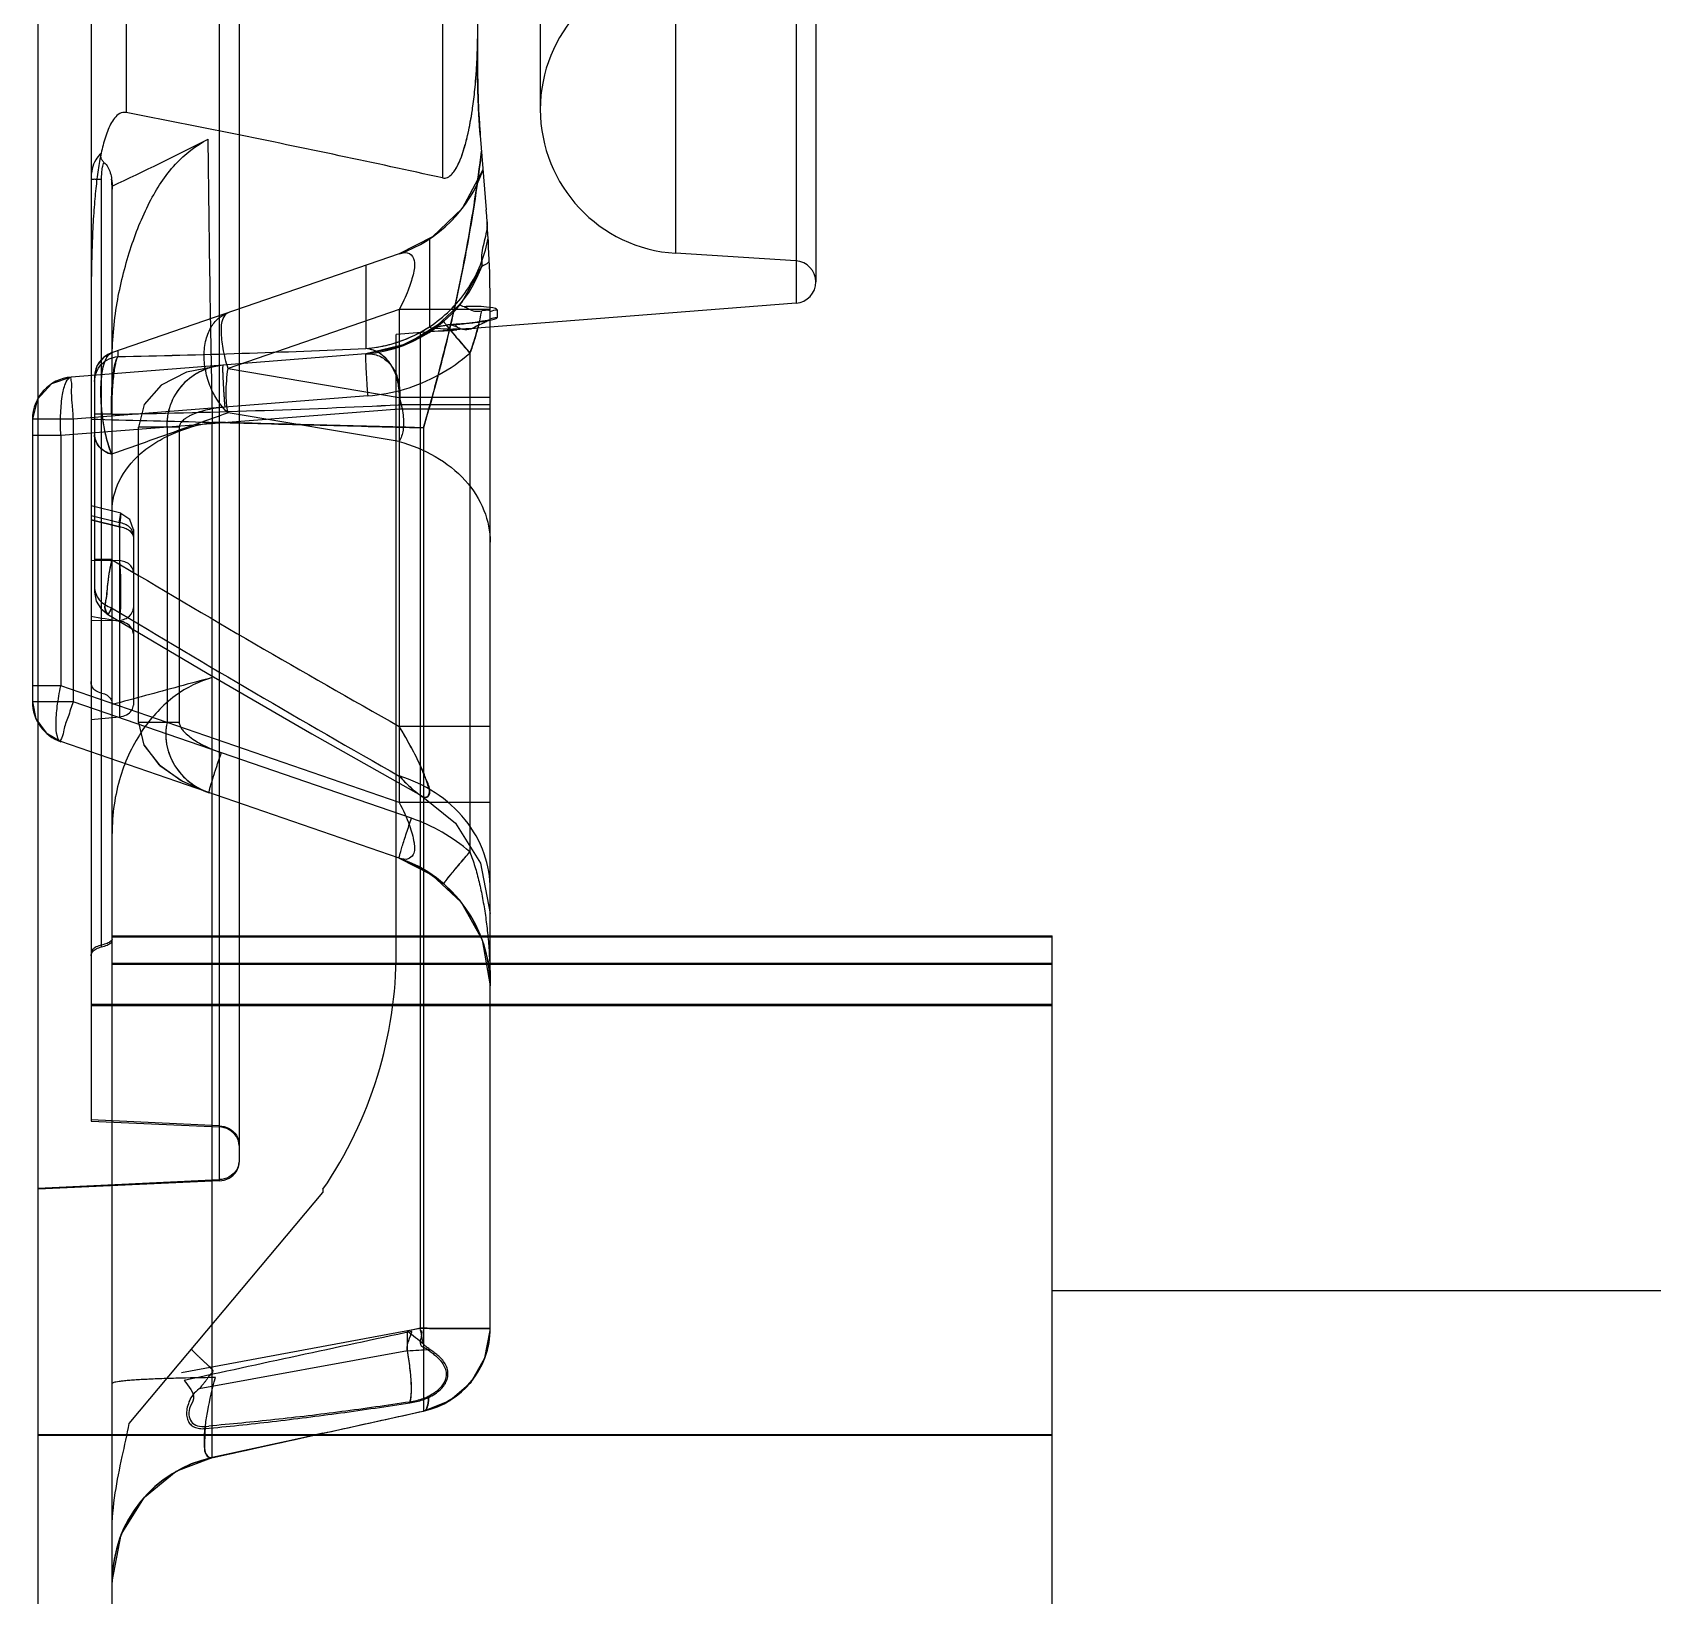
# Model space of a CAD drawing. Header units: millimetres. Extents: x 2588 to 3182, y 1243 to 1719.
# Drawn here: x 3064.47 to 3102.88, y 1404.73 to 1441.8 of the extents above; entities that cross this region are included whole.
import ezdxf

# ---------------------------------------------------------------- set-up
doc = ezdxf.new("R2010")
doc.units = ezdxf.units.MM

msp = doc.modelspace()

# ---------------------------------------------------------------- linework, layer by layer
at = {"color": 6, "linetype": 'Continuous'}
for p, q in [((3064.6, 1329.21), (3064.6, 1649.21)), ((3065.855, 1594.741), (3065.855, 1415.981)), ((3066.685, 1580.05), (3066.685, 1439.898)), ((3075.021, 1577.657), (3075.021, 1440.874)), ((3082.576, 1553.105), (3082.576, 1435.377)), ((3083.04, 1552.602), (3083.04, 1435.879)), ((3079.712, 1551.921), (3079.712, 1436.56)), ((3076.508, 1548.511), (3076.508, 1439.971)), ((3074.19, 1490.182), (3074.19, 1438.347)), ((3068.893, 1468.369), (3068.893, 1414.562)), ((3069.367, 1468.241), (3069.367, 1415.003)), ((3075.028, 1440.418), (3075.021, 1440.955)), ((3075.084, 1439.353), (3075.225, 1437.594)), ((3066.105, 1420.112), (3066.105, 1438.308)), ((3066.355, 1409.757), (3066.355, 1438.079)), ((3073.885, 1434.819), (3073.885, 1436.903)), ((3073.162, 1436.547), (3066.344, 1434.2)), ((3075.114, 1436.411), (3075.125, 1436.262)), ((3082.568, 1436.382), (3079.712, 1436.56)), ((3072.372, 1436.275), (3072.372, 1434.302)), ((3073.162, 1435.224), (3069.105, 1433.826)), ((3082.576, 1435.377), (3073.091, 1434.63)), ((3073.162, 1435.224), (3073.162, 1433.14)), ((3075.321, 1435.224), (3073.162, 1435.224)), ((3075.321, 1411.058), (3075.321, 1435.349)), ((3075.484, 1435.215), (3075.484, 1435.038)), ((3074.512, 1434.876), (3074.278, 1434.857)), ((3074.514, 1434.874), (3074.279, 1434.856)), ((3073.091, 1419.993), (3073.091, 1434.63)), ((3073.935, 1434.727), (3073.157, 1434.335)), ((3073.884, 1434.693), (3073.161, 1434.337)), ((3073.66, 1434.675), (3073.66, 1411.066)), ((3072.372, 1434.173), (3065.387, 1433.623)), ((3066.493, 1434.251), (3066.493, 1434.11)), ((3074.838, 1434.19), (3074.838, 1422.362)), ((3068.944, 1433.902), (3068.121, 1433.737)), ((3069.105, 1433.826), (3073.162, 1433.14)), ((3065.387, 1433.623), (3064.921, 1433.465)), ((3065.94, 1433.632), (3065.94, 1428.527)), ((3072.415, 1433.176), (3065.431, 1432.626)), ((3075.321, 1433.14), (3073.162, 1433.14)), ((3073.162, 1432.966), (3073.162, 1423.539)), ((3075.321, 1432.966), (3073.162, 1432.966)), ((3064.466, 1432.626), (3064.466, 1425.923)), ((3065.431, 1432.626), (3064.466, 1432.626)), ((3073.162, 1432.866), (3065.14, 1432.235)), ((3065.431, 1432.626), (3065.431, 1425.923)), ((3066.344, 1432.741), (3065.94, 1432.741)), ((3068.731, 1408), (3068.731, 1432.552)), ((3073.162, 1432.096), (3069.105, 1432.775)), ((3075.321, 1432.866), (3073.162, 1432.866)), ((3065.14, 1432.235), (3064.466, 1432.235)), ((3065.14, 1432.235), (3065.14, 1426.301)), ((3066.982, 1425.435), (3066.982, 1432.433)), ((3067.947, 1432.433), (3066.982, 1432.433)), ((3067.657, 1432.433), (3067.657, 1425.435)), ((3067.947, 1432.433), (3067.947, 1425.435)), ((3073.736, 1432.421), (3073.736, 1409.104)), ((3066.56, 1430.395), (3065.855, 1430.567)), ((3066.529, 1430.17), (3065.855, 1430.335)), ((3065.855, 1430.238), (3066.529, 1430.074)), ((3066.529, 1430.074), (3065.855, 1430.238)), ((3066.777, 1430.246), (3066.559, 1430.391)), ((3066.86, 1430.005), (3066.777, 1430.246)), ((3066.529, 1430.17), (3066.529, 1425.57)), ((3066.86, 1430.007), (3066.86, 1425.847)), ((3066.529, 1429.274), (3065.855, 1429.264)), ((3066.344, 1429.3), (3065.94, 1429.3)), ((3066.529, 1427.853), (3065.855, 1427.842)), ((3065.14, 1426.301), (3064.466, 1426.301)), ((3073.162, 1423.539), (3065.14, 1426.301)), ((3065.431, 1425.923), (3064.466, 1425.923)), ((3073.453, 1423.161), (3065.431, 1425.923)), ((3067.947, 1425.435), (3066.982, 1425.435)), ((3075.321, 1425.341), (3073.162, 1425.341)), ((3064.789, 1425.187), (3065.14, 1424.978)), ((3073.162, 1422.215), (3065.14, 1424.978)), ((3073.682, 1423.699), (3074.498, 1423.048)), ((3075.321, 1423.539), (3073.162, 1423.539)), ((3066.355, 1420.376), (3088.646, 1420.376)), ((3066.355, 1420.349), (3088.646, 1420.349)), ((3088.646, 1382.53), (3088.646, 1420.376)), ((3088.646, 1419.721), (3066.355, 1419.721)), ((3088.646, 1419.694), (3066.355, 1419.694)), ((3088.646, 1418.745), (3065.855, 1418.745)), ((3065.855, 1418.718), (3088.646, 1418.718)), ((3068.893, 1415.869), (3065.855, 1416.01)), ((3065.855, 1415.981), (3068.893, 1415.841)), ((3064.6, 1414.392), (3068.893, 1414.591)), ((3068.893, 1414.562), (3064.6, 1414.363)), ((3067.944, 1410.22), (3071.355, 1414.284)), ((3071.355, 1414.362), (3071.355, 1414.284)), ((3133.495, 1411.953), (3088.646, 1411.953)), ((3073.66, 1411.066), (3073.36, 1411)), ((3073.36, 1410.531), (3073.36, 1411)), ((3073.36, 1410.531), (3068.422, 1409.631)), ((3068.752, 1408.004), (3073.763, 1409.108)), ((3064.6, 1408.548), (3088.646, 1408.548)), ((3088.646, 1408.521), (3064.6, 1408.521)), ((3068.357, 1407.893), (3068.728, 1407.998)), ((3066.355, 1400.53), (3066.355, 1405.061))]:
    msp.add_line(p, q, dxfattribs=at)
at = {"color": 7, "linetype": 'Continuous'}
for p, q in [((3068, 1410.018), (3073.66, 1411.066)), ((3066.763, 1408.812), (3067.944, 1410.22)), ((3066.355, 1405.061), (3066.355, 1409.757))]:
    msp.add_line(p, q, dxfattribs=at)
at = {"color": 6, "linetype": 'Continuous'}
for points in [[(3075.083, 1439.364), (3075.048, 1439.891), (3075.027, 1440.42)], [(3075.149, 1438.54), (3074.655, 1437.619), (3073.954, 1436.95), (3073.162, 1436.547)], [(3075.125, 1436.262), (3074.638, 1435.388), (3073.955, 1434.741), (3073.168, 1434.339), (3072.372, 1434.173)], [(3074.617, 1435.361), (3074.425, 1435.142), (3074.218, 1434.946)], [(3074.218, 1434.946), (3073.356, 1434.412), (3072.372, 1434.173)], [(3074.043, 1434.805), (3073.252, 1434.37), (3072.372, 1434.173)], [(3075.27, 1434.964), (3075.304, 1434.979), (3075.252, 1434.967), (3075.135, 1434.946), (3074.965, 1434.922), (3074.754, 1434.898), (3074.512, 1434.876)], [(3075.318, 1434.996), (3075.319, 1434.999), (3075.32, 1435.001), (3075.321, 1435.003)], [(3073.885, 1434.693), (3073.13, 1434.326), (3072.372, 1434.173)], [(3066.344, 1434.2), (3066.149, 1434.087), (3065.997, 1433.889), (3065.94, 1433.632)], [(3068.122, 1433.738), (3067.52, 1433.436), (3067.117, 1432.975), (3066.982, 1432.433)], [(3064.921, 1433.465), (3064.587, 1433.103), (3064.466, 1432.626)], [(3065.94, 1428.527), (3065.981, 1428.309), (3066.087, 1428.135), (3066.231, 1428.016)], [(3066.229, 1428.011), (3068.61, 1426.603), (3071.094, 1425.165), (3073.683, 1423.699)], [(3064.466, 1425.923), (3064.55, 1425.521), (3064.789, 1425.187)], [(3066.982, 1425.435), (3067.11, 1424.896), (3067.486, 1424.413), (3068.026, 1424.04), (3068.642, 1423.772)], [(3067.107, 1424.902), (3067.455, 1424.441), (3067.99, 1424.06), (3068.63, 1423.776)], [(3074.498, 1423.048), (3075.091, 1422.097), (3075.321, 1420.906)], [(3073.162, 1422.215), (3073.719, 1421.961), (3074.218, 1421.607)], [(3073.162, 1422.215), (3073.939, 1421.823), (3074.631, 1421.174), (3075.13, 1420.278), (3075.321, 1419.19)], [(3074.218, 1421.607), (3074.594, 1421.221), (3074.904, 1420.768)], [(3074.904, 1420.768), (3075.131, 1420.274), (3075.27, 1419.762), (3075.32, 1419.221)], [(3073.753, 1409.105), (3074.362, 1409.352), (3074.865, 1409.787), (3075.196, 1410.366), (3075.32, 1411.017)], [(3066.355, 1405.064), (3066.567, 1406.173), (3067.12, 1407.065), (3067.878, 1407.675), (3068.713, 1407.995)]]:
    msp.add_lwpolyline(points, dxfattribs=at)
for centre, radius, start, end in [((3079.925, 1439.971), 3.417, 93.5697, 266.4303), ((3095.021, 1440.948), 20, 180, 184.5739), ((3036.482, 1502.075), 70.559, 295.04951, 297.1052), ((3694.719, 1445.761), 626.127, 180.594708, 181.208811), ((3072.121, 1439.573), 3.2, 289, 341.1698), ((3045.321, 1435.201), 30, 0.0214, 4.5739), ((3140.071, 1443.538), 65.347, 186.26162, 186.38253), ((3082.536, 1435.879), 0.504, 274.5, 86.4303), ((3072.121, 1437.363), 3.2, 274.5, 339.8752), ((3075.523, 1434.711), 0.505, 94.4404, 113.5799), ((3072.121, 1437.504), 3.212, 274.4683, 303.2959), ((3075.523, 1434.535), 0.504, 94.473, 114.0081), ((3066.54, 1433.632), 0.6, 109, 180), ((3061.768, 1669.649), 235.586, 271.14917, 272.57978), ((3061.787, 1669.067), 235.004, 271.1474, 272.58156), ((3065.466, 1432.626), 1, 94.5, 180), ((3062.409, 1655.832), 223.125, 271.01067, 272.76248), ((3062.438, 1654.949), 222.242, 271.00719, 272.76596), ((3223.755, 1692.514), 306.691, 239.1192, 240.59212), ((3221.74, 1685.722), 300.813, 238.89647, 240.4014), ((3065.466, 1425.923), 1, 180, 251), ((3072.082, 1419.183), 4.208, 49.0765, 70.9794), ((3072.121, 1419.19), 3.2, 0, 71), ((3063.091, 1419.993), 10, 325.7307, 0), ((3055.27, 1388.881), 28.574, 49.7402, 50.7224), ((3062.433, 1408.606), 11.493, 10.4278, 12.3577), ((3073.32, 1411.061), 2, 282.0065, 359.924), ((3065.807, 1527.388), 117.1, 273.69802, 273.95734), ((2787.013, 2694.611), 1317.093, 282.350646, 282.467514)]:
    msp.add_arc(centre, radius, start, end, dxfattribs=at)
at = {"color": 7, "linetype": 'Continuous'}
for centre, radius, start, end in [((3068.228, 1438.079), 1.873, 177.7338, 179.9915), ((3375.851, -3.307), 1446.265, 102.068461, 102.287269), ((3069.353, 1405.067), 2.998, 101.9301, 179.9805), ((3069.38, 1405.045), 3.025, 102.379, 179.9263)]:
    msp.add_arc(centre, radius, start, end, dxfattribs=at)
at = {"color": 6, "linetype": 'Continuous'}
for centre, major_axis, start_param, end_param in [((3237.824, 1469.307), (621.011, -84.858), -1.836833, -1.835703), ((3286.048, 1519.75), (635.343, 86.817), -1.939192, -1.938061)]:
    msp.add_ellipse(centre, major_axis=major_axis, ratio=0.106258, start_param=start_param, end_param=end_param, dxfattribs=at)
for points, knots in [([(3074.19, 1438.347), (3074.228, 1438.339), (3074.32, 1438.351), (3074.417, 1438.438), (3074.497, 1438.548), (3074.571, 1438.684), (3074.643, 1438.856), (3074.699, 1439.027), (3074.746, 1439.196), (3074.79, 1439.376), (3074.839, 1439.61), (3074.879, 1439.841), (3074.912, 1440.066), (3074.938, 1440.273), (3074.965, 1440.52), (3074.99, 1440.813), (3075.012, 1441.196), (3075.02, 1441.482), (3075.02, 1441.648)], [0, 0, 0, 0, 0.033143, 0.072388, 0.106254, 0.148147, 0.202407, 0.263909, 0.29949, 0.350369, 0.420238, 0.501178, 0.548482, 0.612128, 0.676863, 0.758382, 0.860203, 1, 1, 1, 1]), ([(3074.19, 1438.347), (3074.228, 1438.339), (3074.32, 1438.351), (3074.416, 1438.436), (3074.496, 1438.545), (3074.57, 1438.68), (3074.642, 1438.852), (3074.697, 1439.022), (3074.744, 1439.191), (3074.789, 1439.371), (3074.838, 1439.606), (3074.879, 1439.839), (3074.912, 1440.065), (3074.938, 1440.272), (3074.965, 1440.52), (3074.989, 1440.813), (3075.011, 1441.182), (3075.018, 1441.453), (3075.02, 1441.605)], [0, 0, 0, 0, 0.033395, 0.07285, 0.106702, 0.148858, 0.203507, 0.265744, 0.301533, 0.353385, 0.423959, 0.506645, 0.555193, 0.619447, 0.685025, 0.767754, 0.870912, 1, 1, 1, 1]), ([(3075.021, 1441.649), (3075.018, 1441.378), (3075.016, 1440.865), (3075.033, 1440.122), (3075.061, 1439.649), (3075.079, 1439.419)], [0, 0, 0, 0, 0.363825, 0.689517, 1, 1, 1, 1]), ([(3075.079, 1439.42), (3075.065, 1439.598), (3075.042, 1439.957), (3075.024, 1440.5), (3075.016, 1441.065), (3075.018, 1441.448), (3075.021, 1441.648)], [0, 0, 0, 0, 0.240472, 0.484299, 0.730598, 1, 1, 1, 1]), ([(3075.021, 1440.874), (3075.021, 1440.8), (3075.022, 1440.652), (3075.026, 1440.43), (3075.032, 1440.221), (3075.041, 1440.02), (3075.05, 1439.833), (3075.061, 1439.661), (3075.072, 1439.506), (3075.079, 1439.412), (3075.083, 1439.364)], [0, 0, 0, 0, 0.146408, 0.292828, 0.441227, 0.562124, 0.691805, 0.81263, 0.903656, 1, 1, 1, 1]), ([(3066.685, 1439.898), (3066.636, 1439.907), (3066.524, 1439.885), (3066.406, 1439.768), (3066.314, 1439.619), (3066.24, 1439.449), (3066.179, 1439.267), (3066.128, 1439.079), (3066.085, 1438.886), (3066.048, 1438.688), (3066.016, 1438.481), (3065.987, 1438.263), (3065.961, 1438.03), (3065.938, 1437.779), (3065.918, 1437.508), (3065.9, 1437.215), (3065.886, 1436.896), (3065.874, 1436.549), (3065.865, 1436.172), (3065.859, 1435.765), (3065.856, 1435.322), (3065.855, 1435.014), (3065.855, 1434.854)], [0, 0, 0, 0, 0.028353, 0.058996, 0.091924, 0.127084, 0.16353, 0.200345, 0.237315, 0.275105, 0.314355, 0.355688, 0.399695, 0.446939, 0.497959, 0.553266, 0.613334, 0.678607, 0.749491, 0.82633, 0.909208, 1, 1, 1, 1]), ([(3074.19, 1438.347), (3073.375, 1438.527), (3071.726, 1438.88), (3069.225, 1439.399), (3067.538, 1439.732), (3066.685, 1439.899)], [0, 0, 0, 0, 0.326705, 0.660049, 1, 1, 1, 1]), ([(3066.355, 1433.982), (3066.355, 1434.451), (3066.431, 1435.356), (3066.754, 1436.625), (3067.19, 1437.748), (3067.787, 1438.678), (3068.341, 1439.117), (3068.63, 1439.265)], [0, 0, 0, 0, 0.23513, 0.452268, 0.65482, 0.836994, 1, 1, 1, 1]), ([(3066.095, 1438.928), (3066.043, 1438.884), (3065.951, 1438.77), (3065.872, 1438.554), (3065.855, 1438.393), (3065.855, 1438.308)], [0, 0, 0, 0, 0.295831, 0.62899, 1, 1, 1, 1]), ([(3066.163, 1438.716), (3066.144, 1438.733), (3066.109, 1438.773), (3066.086, 1438.849), (3066.089, 1438.902), (3066.095, 1438.927)], [0, 0, 0, 0, 0.334073, 0.663173, 1, 1, 1, 1]), ([(3066.105, 1438.308), (3066.105, 1438.36), (3066.108, 1438.458), (3066.121, 1438.596), (3066.147, 1438.679), (3066.163, 1438.716)], [0, 0, 0, 0, 0.381049, 0.704467, 1, 1, 1, 1]), ([(3066.163, 1438.716), (3066.2, 1438.685), (3066.26, 1438.606), (3066.316, 1438.468), (3066.337, 1438.368), (3066.344, 1438.317)], [0, 0, 0, 0, 0.320329, 0.655081, 1, 1, 1, 1]), ([(3073.736, 1432.421), (3073.802, 1432.644), (3073.991, 1433.309), (3074.254, 1434.311), (3074.53, 1435.497), (3074.761, 1436.639), (3074.962, 1437.824), (3075.069, 1438.606), (3075.114, 1438.985)], [0, 0, 0, 0, 0.103955, 0.308681, 0.462886, 0.647707, 0.829252, 1, 1, 1, 1]), ([(3075.114, 1438.985), (3075.069, 1438.61), (3074.964, 1437.835), (3074.764, 1436.654), (3074.534, 1435.514), (3074.258, 1434.327), (3073.995, 1433.32), (3073.804, 1432.649), (3073.736, 1432.421)], [0, 0, 0, 0, 0.169017, 0.349348, 0.534949, 0.688405, 0.893632, 1, 1, 1, 1]), ([(3066.105, 1438.308), (3066.061, 1438.308), (3065.979, 1438.299), (3065.918, 1438.322), (3065.855, 1438.298), (3065.855, 1438.308)], [0, 0, 0, 0, 0.531387, 0.87933, 1, 1, 1, 1]), ([(3075.247, 1437.306), (3075.248, 1437.229), (3075.234, 1437.073), (3075.181, 1436.848), (3075.123, 1436.631), (3075.106, 1436.481), (3075.114, 1436.411)], [0, 0, 0, 0, 0.255417, 0.512693, 0.764428, 1, 1, 1, 1]), ([(3072.372, 1434.302), (3072.557, 1434.316), (3072.936, 1434.379), (3073.491, 1434.578), (3074.018, 1434.887), (3074.484, 1435.3), (3074.862, 1435.794), (3075.131, 1436.34), (3075.237, 1436.727), (3075.271, 1436.919)], [0, 0, 0, 0, 0.132707, 0.273247, 0.418922, 0.567223, 0.715372, 0.860627, 1, 1, 1, 1]), ([(3073.162, 1436.547), (3073.24, 1436.574), (3073.421, 1436.607), (3073.556, 1436.336), (3073.492, 1436.032), (3073.37, 1435.642), (3073.24, 1435.374), (3073.162, 1435.224)], [0, 0, 0, 0, 0.14723, 0.26596, 0.467467, 0.696275, 1, 1, 1, 1]), ([(3075.125, 1436.262), (3075.121, 1436.251), (3075.19, 1436.296), (3075.226, 1436.303), (3075.278, 1436.341), (3075.298, 1436.359)], [0, 0, 0, 0, 0.174689, 0.590053, 1, 1, 1, 1]), ([(3074.699, 1435.292), (3074.679, 1435.297), (3074.65, 1435.306), (3074.607, 1435.328), (3074.611, 1435.354), (3074.617, 1435.36)], [0, 0, 0, 0, 0.498053, 0.793344, 1, 1, 1, 1]), ([(3075.484, 1435.215), (3075.476, 1435.252), (3075.306, 1435.28), (3075.076, 1435.303), (3074.834, 1435.298), (3074.699, 1435.292)], [0, 0, 0, 0, 0.142059, 0.491357, 1, 1, 1, 1]), ([(3074.699, 1435.292), (3074.738, 1435.283), (3074.815, 1435.232), (3074.954, 1435.175), (3075.064, 1435.186), (3075.12, 1435.196)], [0, 0, 0, 0, 0.272108, 0.61344, 1, 1, 1, 1]), ([(3074.838, 1434.19), (3074.868, 1434.267), (3074.983, 1434.596), (3075.068, 1434.935), (3075.12, 1435.196)], [0, 0, 0, 0, 0.235727, 1, 1, 1, 1]), ([(3075.321, 1435.182), (3075.321, 1435.192), (3075.28, 1435.209), (3075.217, 1435.207), (3075.156, 1435.203), (3075.12, 1435.196)], [0, 0, 0, 0, 0.144833, 0.478059, 1, 1, 1, 1]), ([(3069.105, 1432.775), (3068.94, 1432.93), (3068.729, 1433.239), (3068.572, 1433.717), (3068.519, 1434.123), (3068.566, 1434.504), (3068.69, 1434.82), (3068.878, 1435.04), (3069.031, 1435.125), (3069.105, 1435.15)], [0, 0, 0, 0, 0.246853, 0.39668, 0.548642, 0.689945, 0.813185, 0.914529, 1, 1, 1, 1]), ([(3069.105, 1433.826), (3069.057, 1433.983), (3068.982, 1434.276), (3068.94, 1434.678), (3068.952, 1434.974), (3069.048, 1435.13), (3069.105, 1435.15)], [0, 0, 0, 0, 0.353865, 0.654188, 0.869672, 1, 1, 1, 1]), ([(3074.96, 1434.778), (3074.844, 1434.768), (3074.617, 1434.76), (3074.273, 1434.751), (3074.08, 1434.778), (3073.884, 1434.78), (3073.885, 1434.819)], [0, 0, 0, 0, 0.320261, 0.643504, 0.891617, 1, 1, 1, 1]), ([(3074.044, 1434.805), (3074.054, 1434.813), (3074.095, 1434.821), (3074.169, 1434.839), (3074.232, 1434.849), (3074.269, 1434.855)], [0, 0, 0, 0, 0.173256, 0.518074, 1, 1, 1, 1]), ([(3074.218, 1434.946), (3074.216, 1434.944), (3074.221, 1434.937), (3074.227, 1434.927), (3074.241, 1434.907), (3074.259, 1434.882), (3074.284, 1434.85), (3074.328, 1434.795), (3074.397, 1434.71), (3074.493, 1434.594), (3074.603, 1434.464), (3074.719, 1434.328), (3074.799, 1434.236), (3074.838, 1434.19)], [0, 0, 0, 0, 0.005288, 0.019543, 0.042907, 0.075285, 0.116553, 0.166579, 0.292365, 0.449705, 0.628238, 0.815743, 1, 1, 1, 1]), ([(3074.509, 1434.819), (3074.485, 1434.831), (3074.436, 1434.85), (3074.358, 1434.862), (3074.305, 1434.86), (3074.279, 1434.856)], [0, 0, 0, 0, 0.337846, 0.666042, 1, 1, 1, 1]), ([(3074.279, 1434.856), (3074.356, 1434.758), (3074.542, 1434.535), (3074.73, 1434.315), (3074.838, 1434.19)], [0, 0, 0, 0, 0.430616, 1, 1, 1, 1]), ([(3074.514, 1434.875), (3074.512, 1434.878), (3074.508, 1434.857), (3074.509, 1434.846), (3074.509, 1434.829), (3074.509, 1434.82)], [0, 0, 0, 0, 0.188855, 0.525845, 1, 1, 1, 1]), ([(3075.043, 1434.853), (3074.983, 1434.821), (3074.871, 1434.75), (3074.667, 1434.726), (3074.561, 1434.795), (3074.509, 1434.82)], [0, 0, 0, 0, 0.357573, 0.696385, 1, 1, 1, 1]), ([(3074.514, 1434.874), (3074.631, 1434.884), (3074.852, 1434.906), (3075.172, 1434.943), (3075.341, 1434.983), (3075.485, 1435.011), (3075.484, 1435.038)], [0, 0, 0, 0, 0.355532, 0.690373, 0.916486, 1, 1, 1, 1]), ([(3075.043, 1434.853), (3075.029, 1434.795), (3074.97, 1434.571), (3074.899, 1434.35), (3074.838, 1434.19)], [0, 0, 0, 0, 0.260999, 1, 1, 1, 1]), ([(3075.043, 1434.853), (3075.087, 1434.877), (3075.165, 1434.914), (3075.256, 1434.958), (3075.307, 1434.982), (3075.318, 1434.996)], [0, 0, 0, 0, 0.484098, 0.825865, 1, 1, 1, 1]), ([(3073.935, 1434.727), (3073.916, 1434.714), (3074.12, 1434.719), (3074.219, 1434.722), (3074.431, 1434.736), (3074.532, 1434.744)], [0, 0, 0, 0, 0.115052, 0.49183, 1, 1, 1, 1]), ([(3074.838, 1434.19), (3074.856, 1434.237), (3074.927, 1434.431), (3074.986, 1434.63), (3075.025, 1434.783)], [0, 0, 0, 0, 0.239483, 1, 1, 1, 1]), ([(3065.94, 1433.522), (3065.94, 1433.666), (3066.031, 1433.896), (3066.275, 1434.064), (3066.421, 1434.105), (3066.493, 1434.11)], [0, 0, 0, 0, 0.493243, 0.753118, 1, 1, 1, 1]), ([(3066.344, 1431.795), (3066.288, 1431.934), (3066.212, 1432.195), (3066.133, 1432.62), (3066.089, 1433.045), (3066.087, 1433.473), (3066.129, 1433.811), (3066.197, 1434.055), (3066.283, 1434.179), (3066.344, 1434.2)], [0, 0, 0, 0, 0.179975, 0.325499, 0.518551, 0.691616, 0.839175, 0.922795, 1, 1, 1, 1]), ([(3066.344, 1431.795), (3066.298, 1431.928), (3066.201, 1432.227), (3066.116, 1432.709), (3066.082, 1433.21), (3066.1, 1433.665), (3066.167, 1433.997), (3066.28, 1434.178), (3066.344, 1434.2)], [0, 0, 0, 0, 0.169306, 0.37761, 0.584935, 0.77232, 0.91871, 1, 1, 1, 1]), ([(3066.344, 1432.741), (3066.34, 1432.897), (3066.343, 1433.184), (3066.362, 1433.582), (3066.41, 1433.881), (3066.455, 1434.056), (3066.493, 1434.11)], [0, 0, 0, 0, 0.338175, 0.621716, 0.857142, 1, 1, 1, 1]), ([(3066.493, 1434.11), (3066.478, 1434.091), (3066.456, 1434.034), (3066.428, 1433.931), (3066.404, 1433.794), (3066.373, 1433.556), (3066.348, 1433.202), (3066.343, 1432.903), (3066.344, 1432.741)], [0, 0, 0, 0, 0.052687, 0.130285, 0.231197, 0.353129, 0.649919, 1, 1, 1, 1]), ([(3072.372, 1434.173), (3072.37, 1434.172), (3072.368, 1434.163), (3072.366, 1434.151), (3072.365, 1434.126), (3072.364, 1434.094), (3072.365, 1434.053), (3072.366, 1433.98), (3072.37, 1433.869), (3072.378, 1433.715), (3072.389, 1433.541), (3072.401, 1433.359), (3072.41, 1433.236), (3072.415, 1433.176)], [0, 0, 0, 0, 0.005679, 0.020149, 0.043707, 0.07628, 0.117745, 0.16797, 0.294135, 0.451755, 0.630256, 0.817164, 1, 1, 1, 1]), ([(3073.162, 1432.966), (3073.176, 1433.097), (3073.173, 1433.358), (3073.086, 1433.721), (3072.915, 1434.02), (3072.671, 1434.227), (3072.472, 1434.292), (3072.372, 1434.302)], [0, 0, 0, 0, 0.231611, 0.451189, 0.646324, 0.823098, 1, 1, 1, 1]), ([(3073.162, 1432.966), (3073.173, 1433.098), (3073.169, 1433.359), (3073.089, 1433.729), (3072.909, 1434.027), (3072.664, 1434.232), (3072.468, 1434.292), (3072.372, 1434.302)], [0, 0, 0, 0, 0.23251, 0.453024, 0.652884, 0.830495, 1, 1, 1, 1]), ([(3072.372, 1434.173), (3072.478, 1434.181), (3072.692, 1434.152), (3072.955, 1433.955), (3073.129, 1433.65), (3073.189, 1433.269), (3073.182, 1433.001), (3073.162, 1432.866)], [0, 0, 0, 0, 0.182636, 0.350367, 0.545245, 0.766724, 1, 1, 1, 1]), ([(3072.415, 1433.176), (3072.71, 1433.2), (3073.298, 1433.308), (3074.124, 1433.654), (3074.614, 1433.997), (3074.838, 1434.19)], [0, 0, 0, 0, 0.333365, 0.666702, 1, 1, 1, 1]), ([(3068.991, 1433.906), (3068.816, 1433.893), (3068.46, 1433.8), (3068, 1433.47), (3067.705, 1432.984), (3067.646, 1432.609), (3067.657, 1432.433)], [0, 0, 0, 0, 0.240518, 0.493387, 0.758396, 1, 1, 1, 1]), ([(3068.991, 1433.906), (3068.898, 1433.899), (3068.714, 1433.867), (3068.453, 1433.768), (3068.255, 1433.647), (3068.113, 1433.53), (3068.015, 1433.433), (3067.928, 1433.326), (3067.852, 1433.213), (3067.787, 1433.092), (3067.734, 1432.966), (3067.694, 1432.836), (3067.672, 1432.722), (3067.66, 1432.626), (3067.654, 1432.536), (3067.655, 1432.471), (3067.657, 1432.433)], [0, 0, 0, 0, 0.126797, 0.253206, 0.379083, 0.441846, 0.504468, 0.566948, 0.629246, 0.691367, 0.753324, 0.815137, 0.876829, 0.91219, 0.947527, 1, 1, 1, 1]), ([(3069.034, 1432.91), (3069.032, 1432.939), (3069.027, 1433), (3069.021, 1433.091), (3069.014, 1433.184), (3069.008, 1433.276), (3069.002, 1433.366), (3068.997, 1433.453), (3068.993, 1433.535), (3068.989, 1433.611), (3068.986, 1433.68), (3068.984, 1433.74), (3068.983, 1433.791), (3068.983, 1433.828), (3068.984, 1433.852), (3068.984, 1433.873), (3068.986, 1433.887), (3068.987, 1433.906), (3068.991, 1433.906)], [0, 0, 0, 0, 0.089833, 0.18189, 0.275005, 0.367835, 0.458907, 0.546679, 0.629617, 0.706277, 0.775385, 0.835911, 0.887113, 0.928575, 0.945611, 0.960204, 0.989694, 1, 1, 1, 1]), ([(3069.105, 1432.775), (3069.069, 1432.929), (3069.047, 1433.284), (3069.076, 1433.635), (3069.105, 1433.826)], [0, 0, 0, 0, 0.450545, 1, 1, 1, 1]), ([(3065.14, 1432.235), (3065.13, 1432.415), (3065.126, 1432.74), (3065.169, 1433.177), (3065.228, 1433.459), (3065.333, 1433.619), (3065.387, 1433.623)], [0, 0, 0, 0, 0.371732, 0.675196, 0.888223, 1, 1, 1, 1]), ([(3065.387, 1433.623), (3065.361, 1433.621), (3065.404, 1433.468), (3065.372, 1433.312), (3065.409, 1432.98), (3065.421, 1432.753), (3065.431, 1432.626)], [0, 0, 0, 0, 0.0771, 0.293723, 0.617705, 1, 1, 1, 1]), ([(3069.034, 1432.91), (3068.963, 1432.904), (3068.823, 1432.888), (3068.62, 1432.85), (3068.461, 1432.808), (3068.344, 1432.768), (3068.265, 1432.737), (3068.194, 1432.703), (3068.131, 1432.667), (3068.076, 1432.63), (3068.03, 1432.592), (3067.994, 1432.553), (3067.96, 1432.503), (3067.947, 1432.46), (3067.947, 1432.433)], [0, 0, 0, 0, 0.171871, 0.338006, 0.493535, 0.565869, 0.633837, 0.697001, 0.755069, 0.807832, 0.855262, 0.897535, 0.935151, 1, 1, 1, 1]), ([(3073.162, 1433.14), (3073.206, 1433.003), (3073.266, 1432.746), (3073.273, 1432.387), (3073.211, 1432.176), (3073.162, 1432.096)], [0, 0, 0, 0, 0.403328, 0.736469, 1, 1, 1, 1]), ([(3065.855, 1432.626), (3066.735, 1432.604), (3068.491, 1432.558), (3071.118, 1432.49), (3072.865, 1432.444), (3073.736, 1432.421)], [0, 0, 0, 0, 0.335098, 0.668434, 1, 1, 1, 1]), ([(3069.105, 1432.775), (3068.793, 1432.665), (3068.175, 1432.445), (3067.255, 1432.118), (3066.646, 1431.902), (3066.344, 1431.795)], [0, 0, 0, 0, 0.33835, 0.671706, 1, 1, 1, 1]), ([(3066.355, 1430.454), (3066.355, 1430.694), (3066.492, 1431.209), (3066.914, 1431.744), (3067.389, 1432.085), (3067.951, 1432.371), (3068.416, 1432.504), (3068.731, 1432.552)], [0, 0, 0, 0, 0.209709, 0.449531, 0.58196, 0.720591, 1, 1, 1, 1]), ([(3073.736, 1432.421), (3073.182, 1432.436), (3072.072, 1432.465), (3070.403, 1432.508), (3069.289, 1432.537), (3068.731, 1432.552)], [0, 0, 0, 0, 0.332196, 0.66553, 1, 1, 1, 1]), ([(3066.344, 1431.795), (3066.289, 1431.81), (3066.181, 1431.856), (3066.047, 1431.964), (3065.959, 1432.104), (3065.94, 1432.209), (3065.94, 1432.258)], [0, 0, 0, 0, 0.263289, 0.52708, 0.77478, 1, 1, 1, 1]), ([(3065.94, 1432.258), (3065.94, 1432.209), (3065.959, 1432.104), (3066.046, 1431.964), (3066.18, 1431.856), (3066.288, 1431.81), (3066.344, 1431.795)], [0, 0, 0, 0, 0.225268, 0.472368, 0.735508, 1, 1, 1, 1]), ([(3073.162, 1432.096), (3073.46, 1432.015), (3074.03, 1431.777), (3074.749, 1431.227), (3075.206, 1430.504), (3075.321, 1429.965), (3075.321, 1429.709)], [0, 0, 0, 0, 0.269069, 0.532523, 0.776765, 1, 1, 1, 1]), ([(3066.529, 1430.074), (3066.537, 1430.148), (3066.54, 1430.203), (3066.567, 1430.431), (3066.539, 1430.286), (3066.536, 1430.23), (3066.529, 1430.17)], [0, 0, 0, 0, 0.408125, 0.587422, 0.666635, 1, 1, 1, 1]), ([(3066.529, 1430.17), (3066.536, 1430.229), (3066.539, 1430.284), (3066.567, 1430.431), (3066.541, 1430.206), (3066.537, 1430.149), (3066.529, 1430.074)], [0, 0, 0, 0, 0.327181, 0.412829, 0.585754, 1, 1, 1, 1]), ([(3066.86, 1429.868), (3066.86, 1429.941), (3066.797, 1430.058), (3066.658, 1430.139), (3066.573, 1430.164), (3066.529, 1430.17)], [0, 0, 0, 0, 0.454408, 0.725036, 1, 1, 1, 1]), ([(3066.529, 1430.074), (3066.573, 1430.069), (3066.657, 1430.048), (3066.792, 1429.981), (3066.86, 1429.876), (3066.86, 1429.81)], [0, 0, 0, 0, 0.289407, 0.566878, 1, 1, 1, 1]), ([(3066.344, 1429.3), (3066.308, 1429.12), (3066.236, 1428.79), (3066.236, 1428.385), (3066.145, 1428.116), (3066.291, 1427.975), (3066.323, 1428.107), (3066.344, 1428.156)], [0, 0, 0, 0, 0.374582, 0.674739, 0.84551, 0.891467, 1, 1, 1, 1]), ([(3066.344, 1429.301), (3066.312, 1429.122), (3066.241, 1428.807), (3066.225, 1428.388), (3066.161, 1428.15), (3066.269, 1427.949), (3066.322, 1428.103), (3066.344, 1428.156)], [0, 0, 0, 0, 0.365876, 0.654225, 0.827993, 0.883852, 1, 1, 1, 1]), ([(3066.529, 1429.274), (3066.54, 1429.162), (3066.554, 1428.917), (3066.56, 1428.543), (3066.554, 1428.182), (3066.54, 1427.953), (3066.529, 1427.853)], [0, 0, 0, 0, 0.23782, 0.517187, 0.787023, 1, 1, 1, 1]), ([(3066.86, 1429.007), (3066.86, 1429.073), (3066.792, 1429.179), (3066.657, 1429.247), (3066.573, 1429.269), (3066.529, 1429.274)], [0, 0, 0, 0, 0.435039, 0.711881, 1, 1, 1, 1]), ([(3065.94, 1428.646), (3065.94, 1428.594), (3065.959, 1428.485), (3066.045, 1428.337), (3066.179, 1428.221), (3066.288, 1428.173), (3066.344, 1428.156)], [0, 0, 0, 0, 0.230916, 0.480392, 0.741265, 1, 1, 1, 1]), ([(3066.529, 1427.853), (3066.573, 1427.859), (3066.658, 1427.883), (3066.797, 1427.964), (3066.86, 1428.082), (3066.86, 1428.154)], [0, 0, 0, 0, 0.274964, 0.545592, 1, 1, 1, 1]), ([(3066.86, 1427.532), (3066.86, 1427.58), (3066.825, 1427.682), (3066.699, 1427.791), (3066.589, 1427.829), (3066.529, 1427.839)], [0, 0, 0, 0, 0.294387, 0.627943, 1, 1, 1, 1]), ([(3066.105, 1426.129), (3066.058, 1426.138), (3065.969, 1426.17), (3065.874, 1426.273), (3065.855, 1426.362), (3065.855, 1426.406)], [0, 0, 0, 0, 0.356914, 0.67735, 1, 1, 1, 1]), ([(3068.731, 1426.498), (3068.417, 1426.413), (3067.779, 1426.089), (3067.014, 1425.263), (3066.476, 1424.129), (3066.355, 1423.254), (3066.355, 1422.797)], [0, 0, 0, 0, 0.208477, 0.44519, 0.708031, 1, 1, 1, 1]), ([(3068.731, 1426.498), (3068.467, 1426.427), (3067.939, 1426.284), (3067.147, 1426.07), (3066.619, 1425.927), (3066.355, 1425.856)], [0, 0, 0, 0, 0.333399, 0.666732, 1, 1, 1, 1]), ([(3065.14, 1424.978), (3065.093, 1424.994), (3065.029, 1425.158), (3065.02, 1425.433), (3065.051, 1425.843), (3065.106, 1426.141), (3065.14, 1426.301)], [0, 0, 0, 0, 0.110221, 0.327314, 0.638663, 1, 1, 1, 1]), ([(3066.105, 1426.129), (3066.151, 1426.12), (3066.239, 1426.089), (3066.335, 1425.988), (3066.355, 1425.899), (3066.355, 1425.856)], [0, 0, 0, 0, 0.353542, 0.67517, 1, 1, 1, 1]), ([(3065.431, 1425.923), (3065.39, 1425.804), (3065.322, 1425.588), (3065.203, 1425.279), (3065.196, 1425.121), (3065.116, 1424.986), (3065.14, 1424.978)], [0, 0, 0, 0, 0.382915, 0.706925, 0.923232, 1, 1, 1, 1]), ([(3066.529, 1425.57), (3066.588, 1425.575), (3066.697, 1425.604), (3066.825, 1425.703), (3066.86, 1425.802), (3066.86, 1425.847)], [0, 0, 0, 0, 0.376592, 0.70707, 1, 1, 1, 1]), ([(3067.657, 1425.435), (3067.622, 1425.266), (3067.616, 1424.902), (3067.813, 1424.395), (3068.177, 1423.994), (3068.49, 1423.824), (3068.654, 1423.768)], [0, 0, 0, 0, 0.244621, 0.504127, 0.754402, 1, 1, 1, 1]), ([(3067.657, 1425.435), (3067.648, 1425.393), (3067.634, 1425.308), (3067.625, 1425.179), (3067.629, 1425.05), (3067.651, 1424.877), (3067.709, 1424.665), (3067.824, 1424.426), (3067.982, 1424.209), (3068.242, 1423.961), (3068.484, 1423.826), (3068.654, 1423.768)], [0, 0, 0, 0, 0.060669, 0.121515, 0.182589, 0.243929, 0.367394, 0.492167, 0.618109, 0.745093, 1, 1, 1, 1]), ([(3067.947, 1425.435), (3067.947, 1425.421), (3067.951, 1425.393), (3067.965, 1425.35), (3067.989, 1425.306), (3068.035, 1425.24), (3068.115, 1425.157), (3068.238, 1425.06), (3068.387, 1424.964), (3068.621, 1424.838), (3068.812, 1424.759), (3068.945, 1424.713)], [0, 0, 0, 0, 0.031447, 0.0664, 0.105717, 0.149874, 0.253262, 0.376115, 0.516173, 0.669746, 1, 1, 1, 1]), ([(3073.162, 1424.164), (3073.247, 1424.073), (3073.393, 1423.916), (3073.596, 1423.761), (3073.755, 1423.626), (3073.918, 1423.727), (3073.839, 1423.954), (3073.76, 1424.215), (3073.598, 1424.555), (3073.399, 1424.935), (3073.247, 1425.2), (3073.162, 1425.341)], [0, 0, 0, 0, 0.137336, 0.232598, 0.298526, 0.336741, 0.407903, 0.520399, 0.662095, 0.816724, 1, 1, 1, 1]), ([(3073.162, 1424.164), (3073.257, 1424.062), (3073.419, 1423.897), (3073.613, 1423.737), (3073.828, 1423.607), (3073.912, 1423.861), (3073.781, 1424.113), (3073.641, 1424.487), (3073.416, 1424.902), (3073.252, 1425.192), (3073.162, 1425.341)], [0, 0, 0, 0, 0.154566, 0.24592, 0.310655, 0.363709, 0.475623, 0.628755, 0.806265, 1, 1, 1, 1]), ([(3068.654, 1423.768), (3068.652, 1423.768), (3068.652, 1423.776), (3068.654, 1423.787), (3068.658, 1423.81), (3068.664, 1423.833), (3068.67, 1423.856), (3068.678, 1423.886), (3068.69, 1423.928), (3068.707, 1423.985), (3068.727, 1424.05), (3068.749, 1424.122), (3068.774, 1424.2), (3068.8, 1424.282), (3068.828, 1424.368), (3068.857, 1424.455), (3068.886, 1424.542), (3068.915, 1424.628), (3068.935, 1424.685), (3068.945, 1424.713)], [0, 0, 0, 0, 0.005002, 0.017941, 0.039924, 0.071467, 0.090939, 0.112863, 0.163971, 0.224378, 0.293354, 0.369882, 0.452706, 0.540401, 0.631452, 0.72433, 0.817577, 0.909855, 1, 1, 1, 1]), ([(3075.321, 1421.472), (3075.321, 1421.759), (3075.217, 1422.358), (3074.758, 1423.168), (3074.044, 1423.804), (3073.462, 1424.072), (3073.162, 1424.164)], [0, 0, 0, 0, 0.233726, 0.484718, 0.744824, 1, 1, 1, 1]), ([(3073.162, 1423.539), (3073.255, 1423.361), (3073.402, 1423.048), (3073.517, 1422.636), (3073.542, 1422.327), (3073.366, 1422.158), (3073.23, 1422.192), (3073.162, 1422.215)], [0, 0, 0, 0, 0.359391, 0.610468, 0.780021, 0.872491, 1, 1, 1, 1]), ([(3073.162, 1422.215), (3073.161, 1422.216), (3073.161, 1422.225), (3073.163, 1422.237), (3073.168, 1422.261), (3073.175, 1422.292), (3073.186, 1422.331), (3073.205, 1422.4), (3073.237, 1422.506), (3073.283, 1422.651), (3073.337, 1422.816), (3073.394, 1422.988), (3073.433, 1423.103), (3073.453, 1423.161)], [0, 0, 0, 0, 0.005589, 0.019995, 0.043484, 0.075981, 0.117365, 0.167503, 0.293492, 0.450969, 0.629455, 0.816587, 1, 1, 1, 1]), ([(3074.218, 1421.607), (3074.216, 1421.608), (3074.221, 1421.615), (3074.227, 1421.626), (3074.241, 1421.645), (3074.259, 1421.67), (3074.284, 1421.702), (3074.328, 1421.758), (3074.397, 1421.842), (3074.493, 1421.958), (3074.603, 1422.088), (3074.719, 1422.225), (3074.799, 1422.317), (3074.838, 1422.362)], [0, 0, 0, 0, 0.005288, 0.019543, 0.042907, 0.075285, 0.116553, 0.166579, 0.292366, 0.449706, 0.628238, 0.815744, 1, 1, 1, 1]), ([(3074.218, 1421.607), (3074.216, 1421.608), (3074.221, 1421.615), (3074.227, 1421.626), (3074.241, 1421.645), (3074.259, 1421.67), (3074.284, 1421.702), (3074.328, 1421.758), (3074.397, 1421.842), (3074.493, 1421.958), (3074.603, 1422.088), (3074.719, 1422.225), (3074.799, 1422.317), (3074.838, 1422.362)], [0, 0, 0, 0, 0.005288, 0.019543, 0.042907, 0.075285, 0.116552, 0.166579, 0.292365, 0.449705, 0.628237, 0.815743, 1, 1, 1, 1]), ([(3074.218, 1421.607), (3074.216, 1421.608), (3074.22, 1421.615), (3074.226, 1421.624), (3074.239, 1421.643), (3074.257, 1421.667), (3074.282, 1421.699), (3074.313, 1421.738), (3074.349, 1421.784), (3074.409, 1421.857), (3074.494, 1421.959), (3074.604, 1422.089), (3074.72, 1422.225), (3074.799, 1422.317), (3074.838, 1422.362)], [0, 0, 0, 0, 0.004765, 0.017688, 0.039583, 0.070996, 0.112303, 0.163315, 0.223614, 0.292433, 0.451553, 0.630276, 0.816755, 1, 1, 1, 1]), ([(3074.839, 1422.363), (3074.882, 1422.249), (3074.962, 1422.014), (3075.061, 1421.646), (3075.128, 1421.325), (3075.175, 1421.06), (3075.206, 1420.857), (3075.234, 1420.652), (3075.265, 1420.377), (3075.307, 1419.89), (3075.321, 1419.47), (3075.321, 1419.19)], [0, 0, 0, 0, 0.11277, 0.231193, 0.354393, 0.417475, 0.481359, 0.545598, 0.60988, 0.738828, 1, 1, 1, 1]), ([(3066.355, 1420.29), (3066.355, 1420.271), (3066.313, 1420.229), (3066.228, 1420.188), (3066.15, 1420.164), (3066.105, 1420.154)], [0, 0, 0, 0, 0.187502, 0.525257, 1, 1, 1, 1]), ([(3066.105, 1420.112), (3066.15, 1420.122), (3066.228, 1420.147), (3066.314, 1420.19), (3066.355, 1420.234), (3066.355, 1420.253)], [0, 0, 0, 0, 0.470907, 0.808287, 1, 1, 1, 1]), ([(3066.105, 1420.154), (3066.06, 1420.144), (3065.98, 1420.119), (3065.88, 1420.05), (3065.855, 1419.978), (3065.855, 1419.945)], [0, 0, 0, 0, 0.392043, 0.716287, 1, 1, 1, 1]), ([(3065.855, 1419.896), (3065.855, 1419.929), (3065.88, 1420.004), (3065.98, 1420.075), (3066.06, 1420.101), (3066.105, 1420.112)], [0, 0, 0, 0, 0.287198, 0.610926, 1, 1, 1, 1]), ([(3068.893, 1415.869), (3068.975, 1415.866), (3069.137, 1415.822), (3069.319, 1415.659), (3069.367, 1415.503), (3069.367, 1415.428)], [0, 0, 0, 0, 0.349097, 0.682032, 1, 1, 1, 1]), ([(3069.367, 1415.399), (3069.367, 1415.474), (3069.319, 1415.63), (3069.137, 1415.793), (3068.975, 1415.837), (3068.893, 1415.841)], [0, 0, 0, 0, 0.317636, 0.65062, 1, 1, 1, 1]), ([(3069.367, 1415.032), (3069.367, 1414.957), (3069.319, 1414.801), (3069.137, 1414.638), (3068.975, 1414.595), (3068.893, 1414.591)], [0, 0, 0, 0, 0.317607, 0.650569, 1, 1, 1, 1]), ([(3068.893, 1414.562), (3068.975, 1414.566), (3069.137, 1414.609), (3069.319, 1414.772), (3069.367, 1414.928), (3069.367, 1415.003)], [0, 0, 0, 0, 0.349189, 0.682102, 1, 1, 1, 1]), ([(3073.415, 1409.318), (3073.429, 1409.353), (3073.446, 1409.446), (3073.454, 1409.608), (3073.448, 1409.806), (3073.431, 1410.018), (3073.407, 1410.224), (3073.382, 1410.39), (3073.364, 1410.5), (3073.324, 1410.693), (3073.429, 1410.849), (3073.466, 1410.994)], [0, 0, 0, 0, 0.066679, 0.163985, 0.287136, 0.416089, 0.5392, 0.653094, 0.711948, 0.736108, 1, 1, 1, 1]), ([(3073.689, 1411.011), (3073.727, 1410.897), (3073.574, 1410.671), (3073.779, 1410.611), (3073.856, 1410.544), (3073.945, 1410.482), (3074.033, 1410.409), (3074.121, 1410.325), (3074.202, 1410.223), (3074.265, 1410.095), (3074.288, 1409.935), (3074.225, 1409.752), (3074.075, 1409.582), (3073.937, 1409.495), (3073.862, 1409.451)], [0, 0, 0, 0, 0.180366, 0.230208, 0.28128, 0.335327, 0.392718, 0.453694, 0.518643, 0.588284, 0.664812, 0.756162, 0.868438, 1, 1, 1, 1]), ([(3073.66, 1411.066), (3073.857, 1411.065), (3074.243, 1411.064), (3074.753, 1411.061), (3075.11, 1411.06), (3075.277, 1411.058), (3075.321, 1411.058)], [0, 0, 0, 0, 0.356266, 0.697672, 0.921897, 1, 1, 1, 1]), ([(3075.321, 1411.058), (3075.28, 1411.059), (3075.123, 1411.06), (3074.788, 1411.061), (3074.275, 1411.064), (3073.878, 1411.065), (3073.66, 1411.066)], [0, 0, 0, 0, 0.073315, 0.283526, 0.604787, 1, 1, 1, 1]), ([(3073.794, 1409.134), (3074.008, 1409.185), (3074.422, 1409.363), (3074.923, 1409.81), (3075.244, 1410.398), (3075.321, 1410.839), (3075.321, 1411.058)], [0, 0, 0, 0, 0.251049, 0.501385, 0.750944, 1, 1, 1, 1]), ([(3073.89, 1410.567), (3073.872, 1410.578), (3073.837, 1410.603), (3073.786, 1410.643), (3073.752, 1410.672), (3073.736, 1410.686)], [0, 0, 0, 0, 0.320396, 0.664634, 1, 1, 1, 1]), ([(3068.422, 1409.63), (3068.442, 1409.653), (3068.479, 1409.697), (3068.531, 1409.761), (3068.577, 1409.821), (3068.617, 1409.878), (3068.653, 1409.928), (3068.691, 1409.972), (3068.725, 1410.007), (3068.76, 1410.048), (3068.73, 1410.093), (3068.696, 1410.124), (3068.659, 1410.16), (3068.619, 1410.198), (3068.575, 1410.238), (3068.527, 1410.282), (3068.476, 1410.33), (3068.421, 1410.382), (3068.363, 1410.438), (3068.299, 1410.499), (3068.256, 1410.542), (3068.233, 1410.564)], [0, 0, 0, 0, 0.071255, 0.136517, 0.196206, 0.250589, 0.300114, 0.345013, 0.38567, 0.420831, 0.456862, 0.494026, 0.534629, 0.578418, 0.625677, 0.676682, 0.731791, 0.791279, 0.855488, 0.924856, 1, 1, 1, 1]), ([(3073.413, 1409.298), (3073.424, 1409.321), (3073.439, 1409.381), (3073.457, 1409.54), (3073.454, 1409.8), (3073.42, 1410.151), (3073.382, 1410.403), (3073.36, 1410.531)], [0, 0, 0, 0, 0.06081, 0.146979, 0.385139, 0.686075, 1, 1, 1, 1]), ([(3073.861, 1409.428), (3073.913, 1409.453), (3074.008, 1409.506), (3074.13, 1409.599), (3074.224, 1409.701), (3074.291, 1409.817), (3074.323, 1409.949), (3074.314, 1410.091), (3074.261, 1410.224), (3074.175, 1410.333), (3074.081, 1410.422), (3073.986, 1410.498), (3073.923, 1410.544), (3073.891, 1410.565)], [0, 0, 0, 0, 0.114717, 0.214714, 0.303219, 0.388908, 0.47841, 0.57092, 0.665715, 0.758301, 0.844383, 0.924137, 1, 1, 1, 1]), ([(3068.421, 1409.631), (3068.369, 1409.584), (3068.261, 1409.501), (3068.176, 1409.326), (3068.125, 1409.164), (3068.115, 1409.014), (3068.142, 1408.886), (3068.207, 1408.784), (3068.306, 1408.716), (3068.428, 1408.686), (3068.515, 1408.684), (3068.56, 1408.688)], [0, 0, 0, 0, 0.157352, 0.301007, 0.429611, 0.539409, 0.634645, 0.72015, 0.805782, 0.897957, 1, 1, 1, 1]), ([(3073.862, 1409.454), (3073.819, 1409.429), (3073.724, 1409.391), (3073.574, 1409.346), (3073.469, 1409.326), (3073.415, 1409.318)], [0, 0, 0, 0, 0.31659, 0.653922, 1, 1, 1, 1]), ([(3073.794, 1409.134), (3073.81, 1409.154), (3073.834, 1409.213), (3073.854, 1409.321), (3073.86, 1409.406), (3073.862, 1409.454)], [0, 0, 0, 0, 0.232686, 0.565707, 1, 1, 1, 1]), ([(3068.56, 1408.688), (3069.092, 1408.738), (3070.163, 1408.851), (3071.781, 1409.055), (3072.866, 1409.214), (3073.413, 1409.299)], [0, 0, 0, 0, 0.327412, 0.660621, 1, 1, 1, 1]), ([(3073.415, 1409.318), (3072.877, 1409.237), (3071.81, 1409.085), (3070.22, 1408.894), (3069.168, 1408.794), (3068.646, 1408.747)], [0, 0, 0, 0, 0.339669, 0.672837, 1, 1, 1, 1]), ([(3071.355, 1408.577), (3071.619, 1408.636), (3072.149, 1408.753), (3072.942, 1408.928), (3073.472, 1409.045), (3073.736, 1409.104)], [0, 0, 0, 0, 0.333274, 0.666593, 1, 1, 1, 1]), ([(3073.413, 1409.299), (3073.467, 1409.307), (3073.571, 1409.327), (3073.721, 1409.369), (3073.817, 1409.406), (3073.861, 1409.428)], [0, 0, 0, 0, 0.345539, 0.682436, 1, 1, 1, 1]), ([(3073.794, 1409.134), (3073.787, 1409.124), (3073.77, 1409.108), (3073.747, 1409.103), (3073.736, 1409.104)], [0, 0, 0, 0, 0.530084, 1, 1, 1, 1]), ([(3073.861, 1409.428), (3073.86, 1409.406), (3073.858, 1409.369), (3073.852, 1409.318), (3073.846, 1409.277), (3073.838, 1409.24), (3073.83, 1409.207), (3073.817, 1409.171), (3073.804, 1409.147), (3073.794, 1409.134)], [0, 0, 0, 0, 0.219682, 0.36498, 0.500465, 0.625583, 0.737898, 0.836403, 1, 1, 1, 1]), ([(3068.56, 1408.688), (3068.546, 1408.556), (3068.548, 1408.349), (3068.539, 1408.065), (3068.685, 1407.984), (3068.728, 1407.999)], [0, 0, 0, 0, 0.508433, 0.822814, 1, 1, 1, 1]), ([(3071.355, 1408.577), (3071.063, 1408.512), (3070.48, 1408.384), (3069.606, 1408.192), (3069.023, 1408.064), (3068.731, 1408)], [0, 0, 0, 0, 0.333449, 0.66677, 1, 1, 1, 1])]:
    msp.add_open_spline(points, degree=3, knots=knots, dxfattribs=at)
at = {"color": 7, "linetype": 'Continuous'}
for points, knots in [([(3066.355, 1438.079), (3066.355, 1438.105), (3066.354, 1438.158), (3066.351, 1438.237), (3066.346, 1438.29), (3066.344, 1438.317)], [0, 0, 0, 0, 0.331375, 0.658278, 1, 1, 1, 1]), ([(3066.344, 1438.313), (3066.347, 1438.296), (3066.351, 1438.26), (3066.355, 1438.206), (3066.356, 1438.171), (3066.356, 1438.153)], [0, 0, 0, 0, 0.331403, 0.667414, 1, 1, 1, 1]), ([(3068.805, 1409.898), (3068.491, 1409.895), (3068.032, 1409.887), (3067.507, 1409.87), (3067.235, 1409.858), (3067.053, 1409.849), (3066.891, 1409.839), (3066.748, 1409.828), (3066.628, 1409.817), (3066.53, 1409.806), (3066.455, 1409.795), (3066.401, 1409.782), (3066.371, 1409.773), (3066.355, 1409.762), (3066.355, 1409.757)], [0, 0, 0, 0, 0.382312, 0.559289, 0.640008, 0.714074, 0.780527, 0.838665, 0.887916, 0.92797, 0.958703, 0.980454, 0.993789, 1, 1, 1, 1]), ([(3068.067, 1409.829), (3068.162, 1409.696), (3068.382, 1409.462), (3068.174, 1409.186), (3068.167, 1408.975), (3068.252, 1408.801), (3068.439, 1408.725), (3068.573, 1408.736), (3068.646, 1408.747)], [0, 0, 0, 0, 0.326689, 0.487727, 0.622734, 0.734117, 0.852522, 1, 1, 1, 1]), ([(3068.733, 1408.001), (3068.718, 1407.995), (3068.688, 1407.988), (3068.624, 1408.007), (3068.584, 1408.076), (3068.56, 1408.159), (3068.547, 1408.248), (3068.542, 1408.355), (3068.543, 1408.479), (3068.552, 1408.618), (3068.575, 1408.832), (3068.644, 1409.263), (3068.734, 1409.638), (3068.805, 1409.898)], [0, 0, 0, 0, 0.023296, 0.044003, 0.094386, 0.130042, 0.173839, 0.226145, 0.287106, 0.356188, 0.432395, 0.603453, 1, 1, 1, 1]), ([(3066.355, 1406.223), (3066.355, 1406.537), (3066.411, 1407.143), (3066.587, 1408), (3066.713, 1408.546), (3066.762, 1408.81)], [0, 0, 0, 0, 0.358964, 0.693053, 1, 1, 1, 1]), ([(3068.565, 1408.74), (3068.551, 1408.595), (3068.553, 1408.374), (3068.534, 1408.072), (3068.684, 1407.984), (3068.728, 1407.999)], [0, 0, 0, 0, 0.522308, 0.82976, 1, 1, 1, 1])]:
    msp.add_open_spline(points, degree=3, knots=knots, dxfattribs=at)

doc.saveas('drawing.dxf')
